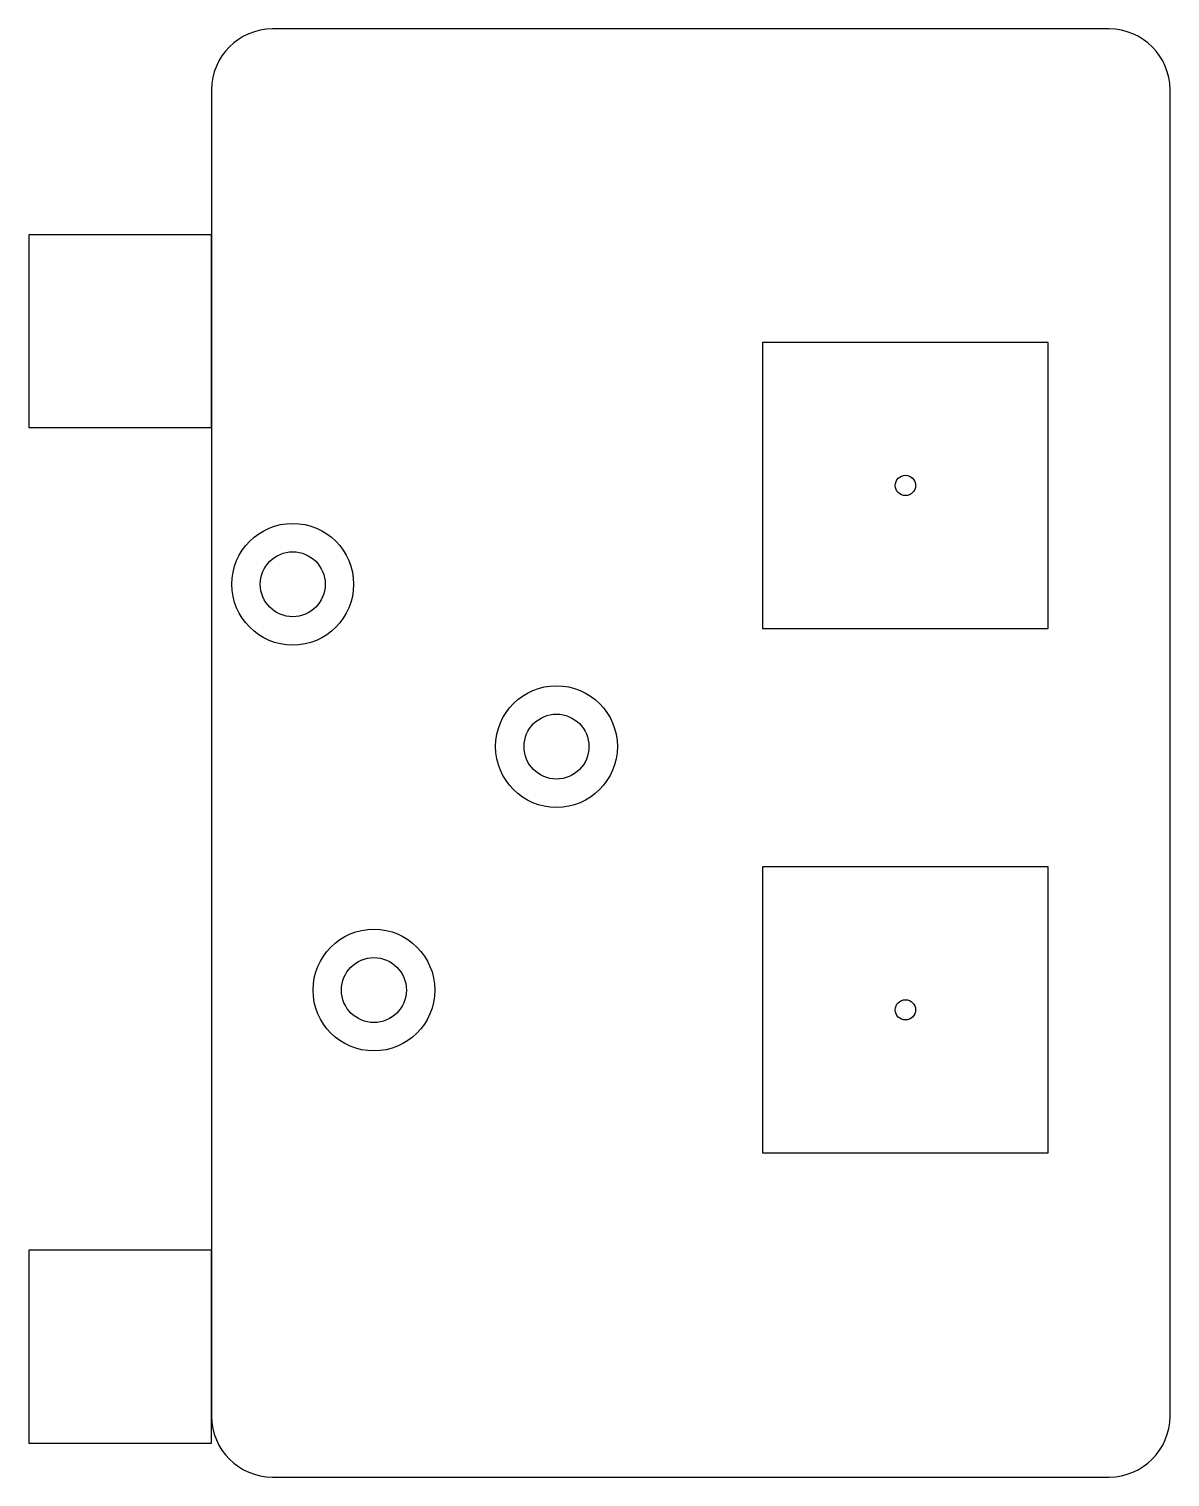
# Model space of a CAD drawing. Header units: metres. Extents: x -9 to 47.2, y 0 to 71.4.
import ezdxf

# ---------------------------------------------------------------- set-up
doc = ezdxf.new("R2010")
doc.units = ezdxf.units.M

msp = doc.modelspace()

# ---------------------------------------------------------------- linework, layer by layer
at = {"layer": 'CONNECTOR'}
for p, q in [((0, 61.2207), (-9, 61.2207)), ((-9, 61.2207), (-9, 51.7207)), ((0, 51.7207), (0, 61.2207)), ((-9, 51.7207), (0, 51.7207)), ((0, 11.1768), (-9, 11.1768)), ((-9, 11.1768), (-9, 1.6768)), ((0, 1.6768), (0, 11.1768)), ((-9, 1.6768), (0, 1.6768))]:
    msp.add_line(p, q, dxfattribs=at)
at = {"layer": 'HOLE_KEEPOUT'}
for centre in [(4, 44), (17, 36), (8, 24)]:
    msp.add_circle(centre, 3, dxfattribs=at)
at = {"layer": 'HOLES'}
for centre in [(4, 44), (17, 36), (8, 24)]:
    msp.add_circle(centre, 1.6, dxfattribs=at)
at = {"layer": 'OUTLINE'}
for p, q in [((44.237, 71.3687), (3, 71.3687)), ((0, 68.3687), (0, 3)), ((47.237, 3), (47.237, 68.3687)), ((3, 0), (44.237, 0))]:
    msp.add_line(p, q, dxfattribs=at)
for centre, start, end in [((3, 68.3687), 90, 180), ((44.237, 68.3687), 0, 90), ((3, 3), 180, 270), ((44.237, 3), 270, 360)]:
    msp.add_arc(centre, 3, start, end, dxfattribs=at)
at = {"layer": 'PATCH'}
for p, q in [((41.2368, 55.9117), (27.1532, 55.9117)), ((27.1532, 55.9117), (27.1532, 41.8282)), ((41.2368, 41.8282), (41.2368, 55.9117)), ((27.1532, 41.8282), (41.2368, 41.8282)), ((41.2368, 30.0675), (27.1532, 30.0675)), ((27.1532, 30.0675), (27.1532, 15.984)), ((41.2368, 15.984), (41.2368, 30.0675)), ((27.1532, 15.984), (41.2368, 15.984))]:
    msp.add_line(p, q, dxfattribs=at)
at = {"layer": 'PHASE_CENTRE'}
for centre in [(34.195, 48.8699), (34.195, 23.0257)]:
    msp.add_circle(centre, 0.5, dxfattribs=at)

doc.saveas('drawing.dxf')
